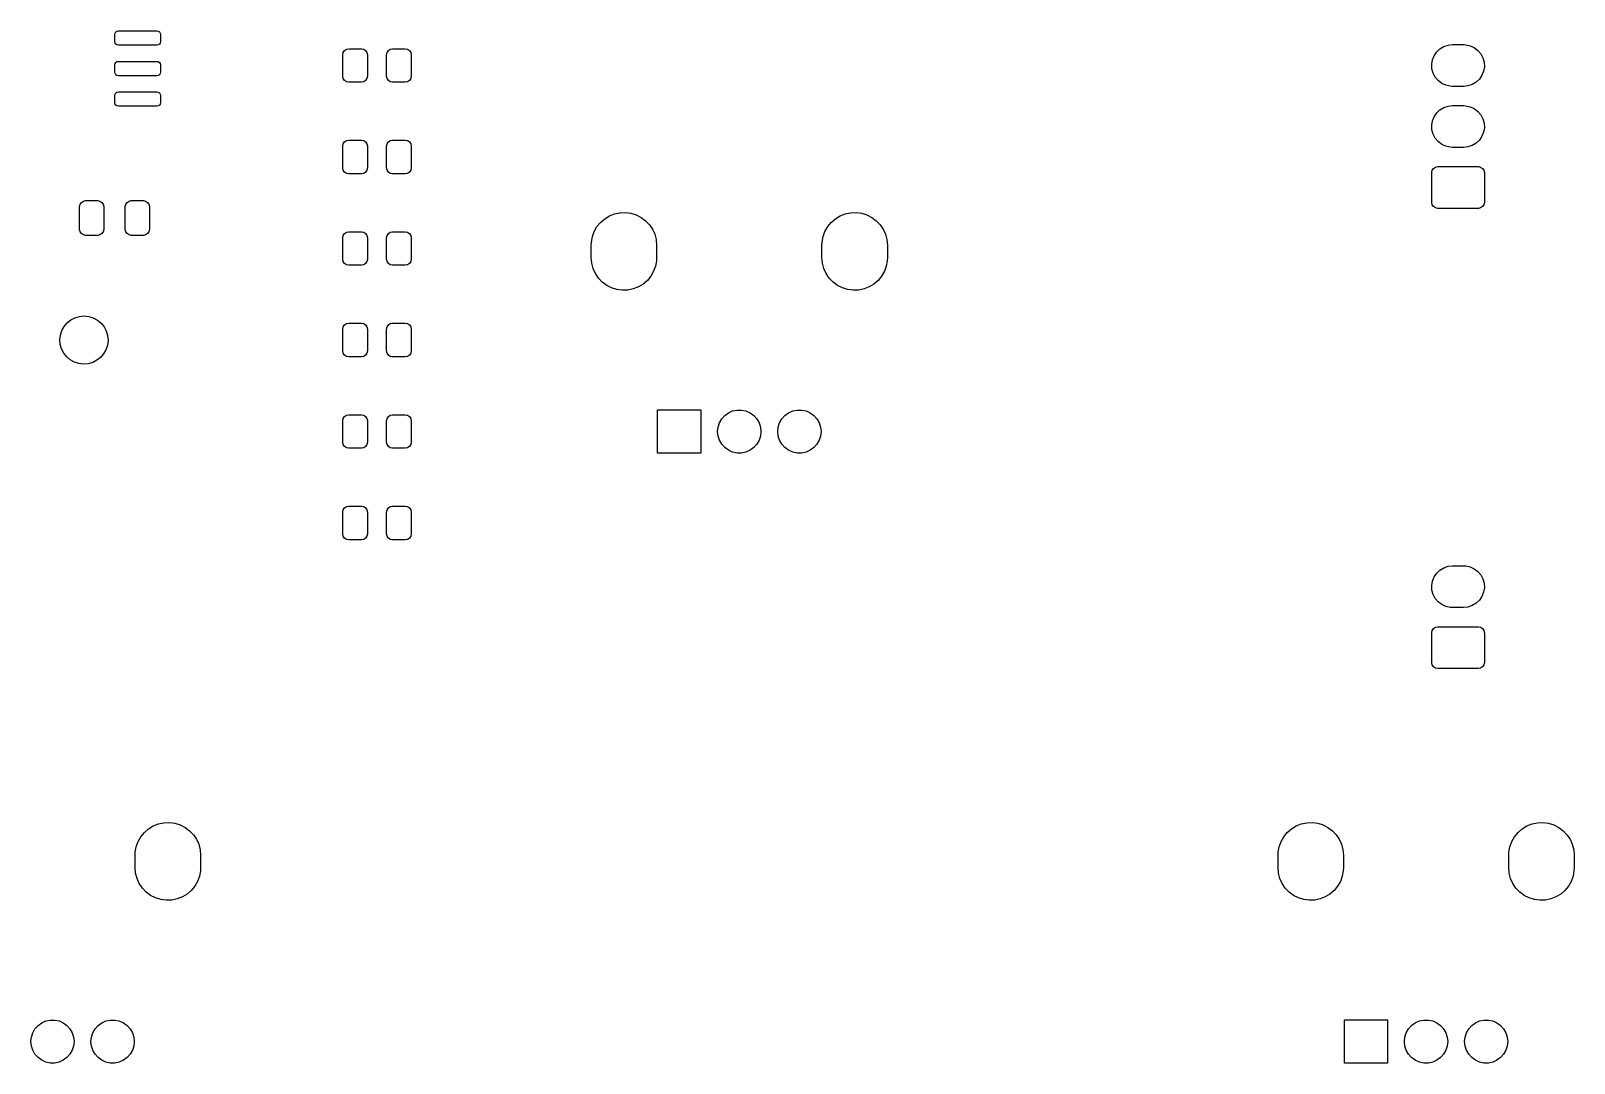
# Model space of a CAD drawing. Extents: x 43 to 169, y -223 to -48.
# Drawn here: x 105.1 to 169.3, y -223.2 to -180.2 of the extents above; entities that cross this region are included whole.
import ezdxf

# ---------------------------------------------------------------- set-up
doc = ezdxf.new("R2010")
doc.units = 0
doc.layers.add('BLACK', color=7, linetype='CONTINUOUS')

msp = doc.modelspace()

# ---------------------------------------------------------------- linework, layer by layer
at = {"layer": 'BLACK', "linetype": 'CONTINUOUS'}
for p, q in [((108.595, -180.317), (108.606, -180.26)), ((108.595, -180.617), (108.595, -180.317)), ((108.606, -180.26), (108.639, -180.211)), ((108.639, -180.211), (108.688, -180.178)), ((108.688, -180.178), (108.745, -180.167)), ((108.745, -180.167), (110.345, -180.167)), ((110.345, -180.167), (110.402, -180.178)), ((110.402, -180.178), (110.451, -180.211)), ((110.451, -180.211), (110.484, -180.26)), ((110.484, -180.26), (110.495, -180.317)), ((110.495, -180.317), (110.495, -180.617)), ((108.606, -180.674), (108.595, -180.617)), ((108.639, -180.723), (108.606, -180.674)), ((108.688, -180.756), (108.639, -180.723)), ((108.745, -180.767), (108.688, -180.756)), ((110.345, -180.767), (108.745, -180.767)), ((110.402, -180.756), (110.345, -180.767)), ((110.451, -180.723), (110.402, -180.756)), ((110.484, -180.674), (110.451, -180.723)), ((110.495, -180.617), (110.484, -180.674)), ((118.082, -181.16), (118.101, -181.064)), ((118.101, -181.064), (118.155, -180.983)), ((118.155, -180.983), (118.236, -180.929)), ((118.236, -180.929), (118.332, -180.91)), ((118.332, -180.91), (118.857, -180.91)), ((118.857, -180.91), (118.953, -180.929)), ((118.953, -180.929), (119.034, -180.983)), ((119.034, -180.983), (119.088, -181.064)), ((119.088, -181.064), (119.107, -181.16)), ((119.907, -181.16), (119.926, -181.064)), ((119.926, -181.064), (119.98, -180.983)), ((119.98, -180.983), (120.061, -180.929)), ((120.061, -180.929), (120.157, -180.91)), ((120.157, -180.91), (120.682, -180.91)), ((120.682, -180.91), (120.778, -180.929)), ((120.778, -180.929), (120.859, -180.983)), ((120.859, -180.983), (120.913, -181.064)), ((120.913, -181.064), (120.932, -181.16)), ((163.492, -181.202), (163.597, -181.046)), ((163.597, -181.046), (163.734, -180.917)), ((163.734, -180.917), (163.895, -180.82)), ((163.895, -180.82), (164.073, -180.76)), ((164.073, -180.76), (164.26, -180.74)), ((164.26, -180.74), (164.71, -180.74)), ((164.71, -180.74), (164.807, -180.745)), ((164.807, -180.745), (164.99, -180.786)), ((164.99, -180.786), (165.161, -180.866)), ((165.161, -180.866), (165.31, -180.98)), ((165.31, -180.98), (165.431, -181.124)), ((108.595, -181.587), (108.606, -181.53)), ((108.595, -181.887), (108.595, -181.587)), ((108.606, -181.53), (108.639, -181.481)), ((108.639, -181.481), (108.688, -181.448)), ((108.688, -181.448), (108.745, -181.437)), ((108.745, -181.437), (110.345, -181.437)), ((110.345, -181.437), (110.402, -181.448)), ((110.402, -181.448), (110.451, -181.481)), ((110.451, -181.481), (110.484, -181.53)), ((110.484, -181.53), (110.495, -181.587)), ((110.495, -181.587), (110.495, -181.887)), ((118.082, -182.06), (118.082, -181.16)), ((119.107, -181.16), (119.107, -182.06)), ((119.907, -182.06), (119.907, -181.16)), ((120.932, -181.16), (120.932, -182.06)), ((163.391, -181.561), (163.422, -181.376)), ((163.401, -181.749), (163.391, -181.561)), ((163.422, -181.376), (163.492, -181.202)), ((165.431, -181.124), (165.519, -181.29)), ((165.519, -181.29), (165.569, -181.471)), ((165.579, -181.659), (165.548, -181.844)), ((165.569, -181.471), (165.579, -181.659)), ((108.606, -181.944), (108.595, -181.887)), ((108.639, -181.993), (108.606, -181.944)), ((108.688, -182.026), (108.639, -181.993)), ((108.745, -182.037), (108.688, -182.026)), ((110.345, -182.037), (108.745, -182.037)), ((110.402, -182.026), (110.345, -182.037)), ((110.451, -181.993), (110.402, -182.026)), ((110.484, -181.944), (110.451, -181.993)), ((110.495, -181.887), (110.484, -181.944)), ((118.101, -182.156), (118.082, -182.06)), ((118.155, -182.237), (118.101, -182.156)), ((118.236, -182.291), (118.155, -182.237)), ((118.332, -182.31), (118.236, -182.291)), ((118.857, -182.31), (118.332, -182.31)), ((118.953, -182.291), (118.857, -182.31)), ((119.034, -182.237), (118.953, -182.291)), ((119.088, -182.156), (119.034, -182.237)), ((119.107, -182.06), (119.088, -182.156)), ((119.926, -182.156), (119.907, -182.06)), ((119.98, -182.237), (119.926, -182.156)), ((120.061, -182.291), (119.98, -182.237)), ((120.157, -182.31), (120.061, -182.291)), ((120.682, -182.31), (120.157, -182.31)), ((120.778, -182.291), (120.682, -182.31)), ((120.859, -182.237), (120.778, -182.291)), ((120.913, -182.156), (120.859, -182.237)), ((120.932, -182.06), (120.913, -182.156)), ((163.451, -181.93), (163.401, -181.749)), ((163.539, -182.096), (163.451, -181.93)), ((163.66, -182.24), (163.539, -182.096)), ((163.809, -182.354), (163.66, -182.24)), ((163.98, -182.434), (163.809, -182.354)), ((165.236, -182.303), (165.075, -182.4)), ((165.373, -182.174), (165.236, -182.303)), ((165.478, -182.018), (165.373, -182.174)), ((165.548, -181.844), (165.478, -182.018)), ((108.595, -182.857), (108.606, -182.8)), ((108.595, -183.157), (108.595, -182.857)), ((108.606, -182.8), (108.639, -182.751)), ((108.639, -182.751), (108.688, -182.718)), ((108.688, -182.718), (108.745, -182.707)), ((108.745, -182.707), (110.345, -182.707)), ((110.345, -182.707), (110.402, -182.718)), ((110.402, -182.718), (110.451, -182.751)), ((110.451, -182.751), (110.484, -182.8)), ((110.484, -182.8), (110.495, -182.857)), ((110.495, -182.857), (110.495, -183.157)), ((164.163, -182.475), (163.98, -182.434)), ((164.26, -182.48), (164.163, -182.475)), ((164.71, -182.48), (164.26, -182.48)), ((164.897, -182.46), (164.71, -182.48)), ((165.075, -182.4), (164.897, -182.46)), ((108.606, -183.214), (108.595, -183.157)), ((108.639, -183.263), (108.606, -183.214)), ((108.688, -183.296), (108.639, -183.263)), ((108.745, -183.307), (108.688, -183.296)), ((110.345, -183.307), (108.745, -183.307)), ((110.402, -183.296), (110.345, -183.307)), ((110.451, -183.263), (110.402, -183.296)), ((110.484, -183.214), (110.451, -183.263)), ((110.495, -183.157), (110.484, -183.214)), ((163.492, -183.742), (163.597, -183.586)), ((163.597, -183.586), (163.734, -183.457)), ((163.734, -183.457), (163.895, -183.36)), ((163.895, -183.36), (164.073, -183.3)), ((164.073, -183.3), (164.26, -183.28)), ((164.26, -183.28), (164.71, -183.28)), ((164.71, -183.28), (164.807, -183.285)), ((164.807, -183.285), (164.99, -183.326)), ((164.99, -183.326), (165.161, -183.406)), ((165.161, -183.406), (165.31, -183.52)), ((165.31, -183.52), (165.431, -183.664)), ((163.391, -184.101), (163.422, -183.916)), ((163.401, -184.289), (163.391, -184.101)), ((163.422, -183.916), (163.492, -183.742)), ((165.431, -183.664), (165.519, -183.83)), ((165.519, -183.83), (165.569, -184.011)), ((165.579, -184.199), (165.548, -184.384)), ((165.569, -184.011), (165.579, -184.199)), ((118.082, -184.97), (118.101, -184.874)), ((118.101, -184.874), (118.155, -184.793)), ((118.155, -184.793), (118.236, -184.739)), ((118.236, -184.739), (118.332, -184.72)), ((118.332, -184.72), (118.857, -184.72)), ((118.857, -184.72), (118.953, -184.739)), ((118.953, -184.739), (119.034, -184.793)), ((119.034, -184.793), (119.088, -184.874)), ((119.088, -184.874), (119.107, -184.97)), ((119.907, -184.97), (119.926, -184.874)), ((119.926, -184.874), (119.98, -184.793)), ((119.98, -184.793), (120.061, -184.739)), ((120.061, -184.739), (120.157, -184.72)), ((120.157, -184.72), (120.682, -184.72)), ((120.682, -184.72), (120.778, -184.739)), ((120.778, -184.739), (120.859, -184.793)), ((120.859, -184.793), (120.913, -184.874)), ((120.913, -184.874), (120.932, -184.97)), ((163.451, -184.47), (163.401, -184.289)), ((163.539, -184.636), (163.451, -184.47)), ((163.66, -184.78), (163.539, -184.636)), ((163.809, -184.894), (163.66, -184.78)), ((163.98, -184.974), (163.809, -184.894)), ((165.236, -184.843), (165.075, -184.94)), ((165.373, -184.714), (165.236, -184.843)), ((165.478, -184.558), (165.373, -184.714)), ((165.548, -184.384), (165.478, -184.558)), ((118.082, -185.87), (118.082, -184.97)), ((119.107, -184.97), (119.107, -185.87)), ((119.907, -185.87), (119.907, -184.97)), ((120.932, -184.97), (120.932, -185.87)), ((164.163, -185.015), (163.98, -184.974)), ((164.26, -185.02), (164.163, -185.015)), ((164.71, -185.02), (164.26, -185.02)), ((164.897, -185), (164.71, -185.02)), ((165.075, -184.94), (164.897, -185)), ((118.101, -185.966), (118.082, -185.87)), ((118.155, -186.047), (118.101, -185.966)), ((118.236, -186.101), (118.155, -186.047)), ((118.332, -186.12), (118.236, -186.101)), ((118.857, -186.12), (118.332, -186.12)), ((118.953, -186.101), (118.857, -186.12)), ((119.034, -186.047), (118.953, -186.101)), ((119.088, -185.966), (119.034, -186.047)), ((119.107, -185.87), (119.088, -185.966)), ((119.926, -185.966), (119.907, -185.87)), ((119.98, -186.047), (119.926, -185.966)), ((120.061, -186.101), (119.98, -186.047)), ((120.157, -186.12), (120.061, -186.101)), ((120.682, -186.12), (120.157, -186.12)), ((120.778, -186.101), (120.682, -186.12)), ((120.859, -186.047), (120.778, -186.101)), ((120.913, -185.966), (120.859, -186.047)), ((120.932, -185.87), (120.913, -185.966)), ((163.39, -186.07), (163.409, -185.974)), ((163.39, -187.31), (163.39, -186.07)), ((163.409, -185.974), (163.463, -185.893)), ((163.463, -185.893), (163.544, -185.839)), ((163.544, -185.839), (163.64, -185.82)), ((163.64, -185.82), (165.33, -185.82)), ((165.33, -185.82), (165.426, -185.839)), ((165.426, -185.839), (165.507, -185.893)), ((165.507, -185.893), (165.561, -185.974)), ((165.561, -185.974), (165.58, -186.07)), ((165.58, -186.07), (165.58, -187.31)), ((107.135, -187.485), (107.154, -187.389)), ((107.135, -188.435), (107.135, -187.485)), ((107.154, -187.389), (107.208, -187.308)), ((107.208, -187.308), (107.289, -187.254)), ((107.289, -187.254), (107.385, -187.235)), ((107.385, -187.235), (107.885, -187.235)), ((107.885, -187.235), (107.981, -187.254)), ((107.981, -187.254), (108.062, -187.308)), ((108.062, -187.308), (108.116, -187.389)), ((108.116, -187.389), (108.135, -187.485)), ((108.135, -187.485), (108.135, -188.435)), ((109.035, -187.485), (109.054, -187.389)), ((109.035, -188.435), (109.035, -187.485)), ((109.054, -187.389), (109.108, -187.308)), ((109.108, -187.308), (109.189, -187.254)), ((109.189, -187.254), (109.285, -187.235)), ((109.285, -187.235), (109.785, -187.235)), ((109.785, -187.235), (109.881, -187.254)), ((109.881, -187.254), (109.962, -187.308)), ((109.962, -187.308), (110.016, -187.389)), ((110.016, -187.389), (110.035, -187.485)), ((110.035, -187.485), (110.035, -188.435)), ((163.409, -187.406), (163.39, -187.31)), ((163.463, -187.487), (163.409, -187.406)), ((163.544, -187.541), (163.463, -187.487)), ((165.507, -187.487), (165.426, -187.541)), ((165.561, -187.406), (165.507, -187.487)), ((165.58, -187.31), (165.561, -187.406)), ((128.805, -188.142), (128.979, -187.991)), ((128.979, -187.991), (129.175, -187.872)), ((129.175, -187.872), (129.389, -187.787)), ((129.389, -187.787), (129.614, -187.74)), ((129.614, -187.74), (129.844, -187.732)), ((129.844, -187.732), (130.072, -187.762)), ((130.072, -187.762), (130.292, -187.83)), ((130.292, -187.83), (130.497, -187.934)), ((130.497, -187.934), (130.681, -188.071)), ((130.681, -188.071), (130.84, -188.238)), ((138.405, -188.142), (138.579, -187.991)), ((138.579, -187.991), (138.775, -187.872)), ((138.775, -187.872), (138.989, -187.787)), ((138.989, -187.787), (139.214, -187.74)), ((139.214, -187.74), (139.444, -187.732)), ((139.444, -187.732), (139.672, -187.762)), ((139.672, -187.762), (139.892, -187.83)), ((139.892, -187.83), (140.097, -187.934)), ((140.097, -187.934), (140.281, -188.071)), ((140.281, -188.071), (140.44, -188.238)), ((163.64, -187.56), (163.544, -187.541)), ((165.33, -187.56), (163.64, -187.56)), ((165.426, -187.541), (165.33, -187.56)), ((107.154, -188.531), (107.135, -188.435)), ((107.208, -188.612), (107.154, -188.531)), ((107.289, -188.666), (107.208, -188.612)), ((107.385, -188.685), (107.289, -188.666)), ((107.885, -188.685), (107.385, -188.685)), ((107.981, -188.666), (107.885, -188.685)), ((108.062, -188.612), (107.981, -188.666)), ((108.116, -188.531), (108.062, -188.612)), ((108.135, -188.435), (108.116, -188.531)), ((109.054, -188.531), (109.035, -188.435)), ((109.108, -188.612), (109.054, -188.531)), ((109.189, -188.666), (109.108, -188.612)), ((109.285, -188.685), (109.189, -188.666)), ((109.785, -188.685), (109.285, -188.685)), ((109.881, -188.666), (109.785, -188.685)), ((109.962, -188.612), (109.881, -188.666)), ((110.016, -188.531), (109.962, -188.612)), ((110.035, -188.435), (110.016, -188.531)), ((118.082, -188.78), (118.101, -188.684)), ((118.101, -188.684), (118.155, -188.603)), ((118.155, -188.603), (118.236, -188.549)), ((118.236, -188.549), (118.332, -188.53)), ((118.332, -188.53), (118.857, -188.53)), ((118.857, -188.53), (118.953, -188.549)), ((118.953, -188.549), (119.034, -188.603)), ((119.034, -188.603), (119.088, -188.684)), ((119.088, -188.684), (119.107, -188.78)), ((119.907, -188.78), (119.926, -188.684)), ((119.926, -188.684), (119.98, -188.603)), ((119.98, -188.603), (120.061, -188.549)), ((120.061, -188.549), (120.157, -188.53)), ((120.157, -188.53), (120.682, -188.53)), ((120.682, -188.53), (120.778, -188.549)), ((120.778, -188.549), (120.859, -188.603)), ((120.859, -188.603), (120.913, -188.684)), ((120.913, -188.684), (120.932, -188.78)), ((128.426, -188.962), (128.467, -188.736)), ((128.467, -188.736), (128.545, -188.52)), ((128.545, -188.52), (128.659, -188.32)), ((128.659, -188.32), (128.805, -188.142)), ((130.84, -188.238), (130.968, -188.429)), ((130.968, -188.429), (131.063, -188.638)), ((131.063, -188.638), (131.121, -188.861)), ((138.026, -188.962), (138.067, -188.736)), ((138.067, -188.736), (138.145, -188.52)), ((138.145, -188.52), (138.259, -188.32)), ((138.259, -188.32), (138.405, -188.142)), ((140.44, -188.238), (140.568, -188.429)), ((140.568, -188.429), (140.663, -188.638)), ((140.663, -188.638), (140.721, -188.861)), ((118.082, -189.68), (118.082, -188.78)), ((119.107, -188.78), (119.107, -189.68)), ((119.907, -189.68), (119.907, -188.78)), ((120.932, -188.78), (120.932, -189.68)), ((128.42, -189.09), (128.426, -188.962)), ((128.42, -189.61), (128.42, -189.09)), ((131.121, -188.861), (131.14, -189.09)), ((131.14, -189.09), (131.14, -189.61)), ((138.02, -189.09), (138.026, -188.962)), ((138.02, -189.61), (138.02, -189.09)), ((140.721, -188.861), (140.74, -189.09)), ((140.74, -189.09), (140.74, -189.61)), ((118.101, -189.776), (118.082, -189.68)), ((118.155, -189.857), (118.101, -189.776)), ((118.236, -189.911), (118.155, -189.857)), ((118.332, -189.93), (118.236, -189.911)), ((118.857, -189.93), (118.332, -189.93)), ((118.953, -189.911), (118.857, -189.93)), ((119.034, -189.857), (118.953, -189.911)), ((119.088, -189.776), (119.034, -189.857)), ((119.107, -189.68), (119.088, -189.776)), ((119.926, -189.776), (119.907, -189.68)), ((119.98, -189.857), (119.926, -189.776)), ((120.061, -189.911), (119.98, -189.857)), ((120.157, -189.93), (120.061, -189.911)), ((120.682, -189.93), (120.157, -189.93)), ((120.778, -189.911), (120.682, -189.93)), ((120.859, -189.857), (120.778, -189.911)), ((120.913, -189.776), (120.859, -189.857)), ((120.932, -189.68), (120.913, -189.776)), ((128.439, -189.839), (128.42, -189.61)), ((128.497, -190.062), (128.439, -189.839)), ((131.093, -189.964), (131.015, -190.18)), ((131.134, -189.738), (131.093, -189.964)), ((131.14, -189.61), (131.134, -189.738)), ((138.039, -189.839), (138.02, -189.61)), ((138.097, -190.062), (138.039, -189.839)), ((140.693, -189.964), (140.615, -190.18)), ((140.734, -189.738), (140.693, -189.964)), ((140.74, -189.61), (140.734, -189.738)), ((128.592, -190.271), (128.497, -190.062)), ((128.72, -190.462), (128.592, -190.271)), ((128.879, -190.629), (128.72, -190.462)), ((129.063, -190.766), (128.879, -190.629)), ((130.755, -190.558), (130.581, -190.709)), ((130.901, -190.38), (130.755, -190.558)), ((131.015, -190.18), (130.901, -190.38)), ((138.192, -190.271), (138.097, -190.062)), ((138.32, -190.462), (138.192, -190.271)), ((138.479, -190.629), (138.32, -190.462)), ((138.663, -190.766), (138.479, -190.629)), ((140.355, -190.558), (140.181, -190.709)), ((140.501, -190.38), (140.355, -190.558)), ((140.615, -190.18), (140.501, -190.38)), ((129.268, -190.87), (129.063, -190.766)), ((129.488, -190.938), (129.268, -190.87)), ((129.716, -190.968), (129.488, -190.938)), ((129.946, -190.96), (129.716, -190.968)), ((130.171, -190.913), (129.946, -190.96)), ((130.385, -190.828), (130.171, -190.913)), ((130.581, -190.709), (130.385, -190.828)), ((138.868, -190.87), (138.663, -190.766)), ((139.088, -190.938), (138.868, -190.87)), ((139.316, -190.968), (139.088, -190.938)), ((139.546, -190.96), (139.316, -190.968)), ((139.771, -190.913), (139.546, -190.96)), ((139.985, -190.828), (139.771, -190.913)), ((140.181, -190.709), (139.985, -190.828)), ((106.396, -192.646), (106.49, -192.475)), ((106.49, -192.475), (106.615, -192.326)), ((106.615, -192.326), (106.767, -192.203)), ((106.767, -192.203), (106.94, -192.113)), ((106.94, -192.113), (107.128, -192.058)), ((107.128, -192.058), (107.322, -192.04)), ((107.322, -192.04), (107.516, -192.06)), ((107.516, -192.06), (107.703, -192.118)), ((107.703, -192.118), (107.874, -192.211)), ((107.874, -192.211), (108.025, -192.335)), ((108.025, -192.335), (108.148, -192.487)), ((108.148, -192.487), (108.24, -192.659)), ((118.082, -192.59), (118.101, -192.494)), ((118.082, -193.49), (118.082, -192.59)), ((118.101, -192.494), (118.155, -192.413)), ((118.155, -192.413), (118.236, -192.359)), ((118.236, -192.359), (118.332, -192.34)), ((118.332, -192.34), (118.857, -192.34)), ((118.857, -192.34), (118.953, -192.359)), ((118.953, -192.359), (119.034, -192.413)), ((119.034, -192.413), (119.088, -192.494)), ((119.088, -192.494), (119.107, -192.59)), ((119.107, -192.59), (119.107, -193.49)), ((119.907, -192.59), (119.926, -192.494)), ((119.907, -193.49), (119.907, -192.59)), ((119.926, -192.494), (119.98, -192.413)), ((119.98, -192.413), (120.061, -192.359)), ((120.061, -192.359), (120.157, -192.34)), ((120.157, -192.34), (120.682, -192.34)), ((120.682, -192.34), (120.778, -192.359)), ((120.778, -192.359), (120.859, -192.413)), ((120.859, -192.413), (120.913, -192.494)), ((120.913, -192.494), (120.932, -192.59)), ((120.932, -192.59), (120.932, -193.49)), ((106.315, -193.026), (106.337, -192.832)), ((106.331, -193.221), (106.315, -193.026)), ((106.385, -193.408), (106.331, -193.221)), ((106.337, -192.832), (106.396, -192.646)), ((108.29, -193.262), (108.229, -193.447)), ((108.24, -192.659), (108.296, -192.846)), ((108.315, -193.068), (108.29, -193.262)), ((108.296, -192.846), (108.315, -193.04)), ((108.315, -193.04), (108.315, -193.068)), ((106.474, -193.582), (106.385, -193.408)), ((106.596, -193.735), (106.474, -193.582)), ((106.744, -193.861), (106.596, -193.735)), ((106.915, -193.956), (106.744, -193.861)), ((107.851, -193.884), (107.677, -193.972)), ((108.005, -193.764), (107.851, -193.884)), ((108.132, -193.616), (108.005, -193.764)), ((108.229, -193.447), (108.132, -193.616)), ((118.101, -193.586), (118.082, -193.49)), ((118.155, -193.667), (118.101, -193.586)), ((118.236, -193.721), (118.155, -193.667)), ((118.332, -193.74), (118.236, -193.721)), ((118.857, -193.74), (118.332, -193.74)), ((118.953, -193.721), (118.857, -193.74)), ((119.034, -193.667), (118.953, -193.721)), ((119.088, -193.586), (119.034, -193.667)), ((119.107, -193.49), (119.088, -193.586)), ((119.926, -193.586), (119.907, -193.49)), ((119.98, -193.667), (119.926, -193.586)), ((120.061, -193.721), (119.98, -193.667)), ((120.157, -193.74), (120.061, -193.721)), ((120.682, -193.74), (120.157, -193.74)), ((120.778, -193.721), (120.682, -193.74)), ((120.859, -193.667), (120.778, -193.721)), ((120.913, -193.586), (120.859, -193.667)), ((120.932, -193.49), (120.913, -193.586)), ((107.1, -194.017), (106.915, -193.956)), ((107.294, -194.04), (107.1, -194.017)), ((107.489, -194.025), (107.294, -194.04)), ((107.677, -193.972), (107.489, -194.025)), ((118.082, -196.4), (118.101, -196.304)), ((118.082, -197.3), (118.082, -196.4)), ((118.101, -196.304), (118.155, -196.223)), ((118.155, -196.223), (118.236, -196.169)), ((118.236, -196.169), (118.332, -196.15)), ((118.332, -196.15), (118.857, -196.15)), ((118.857, -196.15), (118.953, -196.169)), ((118.953, -196.169), (119.034, -196.223)), ((119.034, -196.223), (119.088, -196.304)), ((119.088, -196.304), (119.107, -196.4)), ((119.107, -196.4), (119.107, -197.3)), ((119.907, -196.4), (119.926, -196.304)), ((119.907, -197.3), (119.907, -196.4)), ((119.926, -196.304), (119.98, -196.223)), ((119.98, -196.223), (120.061, -196.169)), ((120.061, -196.169), (120.157, -196.15)), ((120.157, -196.15), (120.682, -196.15)), ((120.682, -196.15), (120.778, -196.169)), ((120.778, -196.169), (120.859, -196.223)), ((120.859, -196.223), (120.913, -196.304)), ((120.913, -196.304), (120.932, -196.4)), ((120.932, -196.4), (120.932, -197.3)), ((131.18, -197.75), (131.18, -195.95)), ((131.18, -195.95), (132.98, -195.95)), ((132.98, -195.95), (132.98, -197.75)), ((133.758, -196.484), (133.852, -196.321)), ((133.852, -196.321), (133.978, -196.181)), ((133.978, -196.181), (134.13, -196.071)), ((134.13, -196.071), (134.302, -195.994)), ((134.302, -195.994), (134.486, -195.955)), ((134.486, -195.955), (134.674, -195.955)), ((134.674, -195.955), (134.858, -195.994)), ((134.858, -195.994), (135.03, -196.071)), ((135.03, -196.071), (135.182, -196.181)), ((135.182, -196.181), (135.308, -196.321)), ((135.308, -196.321), (135.402, -196.484)), ((136.258, -196.484), (136.352, -196.321)), ((136.352, -196.321), (136.478, -196.181)), ((136.478, -196.181), (136.63, -196.071)), ((136.63, -196.071), (136.802, -195.994)), ((136.802, -195.994), (136.986, -195.955)), ((136.986, -195.955), (137.174, -195.955)), ((137.174, -195.955), (137.358, -195.994)), ((137.358, -195.994), (137.53, -196.071)), ((137.53, -196.071), (137.682, -196.181)), ((137.682, -196.181), (137.808, -196.321)), ((137.808, -196.321), (137.902, -196.484)), ((133.68, -196.85), (133.7, -196.663)), ((133.7, -197.037), (133.68, -196.85)), ((133.7, -196.663), (133.758, -196.484)), ((133.758, -197.216), (133.7, -197.037)), ((135.402, -196.484), (135.46, -196.663)), ((135.46, -197.037), (135.402, -197.216)), ((135.46, -196.663), (135.48, -196.85)), ((135.48, -196.85), (135.46, -197.037)), ((136.18, -196.85), (136.2, -196.663)), ((136.2, -197.037), (136.18, -196.85)), ((136.2, -196.663), (136.258, -196.484)), ((136.258, -197.216), (136.2, -197.037)), ((137.902, -196.484), (137.96, -196.663)), ((137.96, -197.037), (137.902, -197.216)), ((137.96, -196.663), (137.98, -196.85)), ((137.98, -196.85), (137.96, -197.037)), ((118.101, -197.396), (118.082, -197.3)), ((118.155, -197.477), (118.101, -197.396)), ((118.236, -197.531), (118.155, -197.477)), ((118.332, -197.55), (118.236, -197.531)), ((118.857, -197.55), (118.332, -197.55)), ((118.953, -197.531), (118.857, -197.55)), ((119.034, -197.477), (118.953, -197.531)), ((119.088, -197.396), (119.034, -197.477)), ((119.107, -197.3), (119.088, -197.396)), ((119.926, -197.396), (119.907, -197.3)), ((119.98, -197.477), (119.926, -197.396)), ((120.061, -197.531), (119.98, -197.477)), ((120.157, -197.55), (120.061, -197.531)), ((120.682, -197.55), (120.157, -197.55)), ((120.778, -197.531), (120.682, -197.55)), ((120.859, -197.477), (120.778, -197.531)), ((120.913, -197.396), (120.859, -197.477)), ((120.932, -197.3), (120.913, -197.396)), ((132.98, -197.75), (131.18, -197.75)), ((133.852, -197.379), (133.758, -197.216)), ((133.978, -197.519), (133.852, -197.379)), ((134.13, -197.629), (133.978, -197.519)), ((134.302, -197.706), (134.13, -197.629)), ((134.486, -197.745), (134.302, -197.706)), ((134.674, -197.745), (134.486, -197.745)), ((134.858, -197.706), (134.674, -197.745)), ((135.03, -197.629), (134.858, -197.706)), ((135.182, -197.519), (135.03, -197.629)), ((135.308, -197.379), (135.182, -197.519)), ((135.402, -197.216), (135.308, -197.379)), ((136.352, -197.379), (136.258, -197.216)), ((136.478, -197.519), (136.352, -197.379)), ((136.63, -197.629), (136.478, -197.519)), ((136.802, -197.706), (136.63, -197.629)), ((136.986, -197.745), (136.802, -197.706)), ((137.174, -197.745), (136.986, -197.745)), ((137.358, -197.706), (137.174, -197.745)), ((137.53, -197.629), (137.358, -197.706)), ((137.682, -197.519), (137.53, -197.629)), ((137.808, -197.379), (137.682, -197.519)), ((137.902, -197.216), (137.808, -197.379)), ((118.082, -200.21), (118.101, -200.114)), ((118.082, -201.11), (118.082, -200.21)), ((118.101, -200.114), (118.155, -200.033)), ((118.155, -200.033), (118.236, -199.979)), ((118.236, -199.979), (118.332, -199.96)), ((118.332, -199.96), (118.857, -199.96)), ((118.857, -199.96), (118.953, -199.979)), ((118.953, -199.979), (119.034, -200.033)), ((119.034, -200.033), (119.088, -200.114)), ((119.088, -200.114), (119.107, -200.21)), ((119.107, -200.21), (119.107, -201.11)), ((119.907, -200.21), (119.926, -200.114)), ((119.907, -201.11), (119.907, -200.21)), ((119.926, -200.114), (119.98, -200.033)), ((119.98, -200.033), (120.061, -199.979)), ((120.061, -199.979), (120.157, -199.96)), ((120.157, -199.96), (120.682, -199.96)), ((120.682, -199.96), (120.778, -199.979)), ((120.778, -199.979), (120.859, -200.033)), ((120.859, -200.033), (120.913, -200.114)), ((120.913, -200.114), (120.932, -200.21)), ((120.932, -200.21), (120.932, -201.11)), ((118.101, -201.206), (118.082, -201.11)), ((118.155, -201.287), (118.101, -201.206)), ((118.236, -201.341), (118.155, -201.287)), ((118.332, -201.36), (118.236, -201.341)), ((118.857, -201.36), (118.332, -201.36)), ((118.953, -201.341), (118.857, -201.36)), ((119.034, -201.287), (118.953, -201.341)), ((119.088, -201.206), (119.034, -201.287)), ((119.107, -201.11), (119.088, -201.206)), ((119.926, -201.206), (119.907, -201.11)), ((119.98, -201.287), (119.926, -201.206)), ((120.061, -201.341), (119.98, -201.287)), ((120.157, -201.36), (120.061, -201.341)), ((120.682, -201.36), (120.157, -201.36)), ((120.778, -201.341), (120.682, -201.36)), ((120.859, -201.287), (120.778, -201.341)), ((120.913, -201.206), (120.859, -201.287)), ((120.932, -201.11), (120.913, -201.206)), ((163.422, -203.076), (163.492, -202.902)), ((163.492, -202.902), (163.597, -202.746)), ((163.597, -202.746), (163.734, -202.617)), ((163.734, -202.617), (163.895, -202.52)), ((163.895, -202.52), (164.073, -202.46)), ((164.073, -202.46), (164.26, -202.44)), ((164.26, -202.44), (164.71, -202.44)), ((164.71, -202.44), (164.807, -202.445)), ((164.807, -202.445), (164.99, -202.486)), ((164.99, -202.486), (165.161, -202.566)), ((165.161, -202.566), (165.31, -202.68)), ((165.31, -202.68), (165.431, -202.824)), ((165.431, -202.824), (165.519, -202.99)), ((163.391, -203.261), (163.422, -203.076)), ((163.401, -203.449), (163.391, -203.261)), ((163.451, -203.63), (163.401, -203.449)), ((165.548, -203.544), (165.478, -203.718)), ((165.519, -202.99), (165.569, -203.171)), ((165.579, -203.359), (165.548, -203.544)), ((165.569, -203.171), (165.579, -203.359)), ((163.539, -203.796), (163.451, -203.63)), ((163.66, -203.94), (163.539, -203.796)), ((163.809, -204.054), (163.66, -203.94)), ((163.98, -204.134), (163.809, -204.054)), ((164.163, -204.175), (163.98, -204.134)), ((164.26, -204.18), (164.163, -204.175)), ((164.71, -204.18), (164.26, -204.18)), ((164.897, -204.16), (164.71, -204.18)), ((165.075, -204.1), (164.897, -204.16)), ((165.236, -204.003), (165.075, -204.1)), ((165.373, -203.874), (165.236, -204.003)), ((165.478, -203.718), (165.373, -203.874)), ((163.39, -205.23), (163.409, -205.134)), ((163.39, -206.47), (163.39, -205.23)), ((163.409, -205.134), (163.463, -205.053)), ((163.463, -205.053), (163.544, -204.999)), ((163.544, -204.999), (163.64, -204.98)), ((163.64, -204.98), (165.33, -204.98)), ((165.33, -204.98), (165.426, -204.999)), ((165.426, -204.999), (165.507, -205.053)), ((165.507, -205.053), (165.561, -205.134)), ((165.561, -205.134), (165.58, -205.23)), ((165.58, -205.23), (165.58, -206.47)), ((163.409, -206.566), (163.39, -206.47)), ((163.463, -206.647), (163.409, -206.566)), ((163.544, -206.701), (163.463, -206.647)), ((163.64, -206.72), (163.544, -206.701)), ((165.33, -206.72), (163.64, -206.72)), ((165.426, -206.701), (165.33, -206.72)), ((165.507, -206.647), (165.426, -206.701)), ((165.561, -206.566), (165.507, -206.647)), ((165.58, -206.47), (165.561, -206.566)), ((110.414, -213.187), (110.639, -213.14)), ((110.639, -213.14), (110.869, -213.132)), ((110.869, -213.132), (111.097, -213.162)), ((111.097, -213.162), (111.317, -213.23)), ((157.964, -213.187), (158.189, -213.14)), ((158.189, -213.14), (158.419, -213.132)), ((158.419, -213.132), (158.647, -213.162)), ((158.647, -213.162), (158.867, -213.23)), ((167.564, -213.187), (167.789, -213.14)), ((167.789, -213.14), (168.019, -213.132)), ((168.019, -213.132), (168.247, -213.162)), ((168.247, -213.162), (168.467, -213.23)), ((109.57, -213.92), (109.684, -213.72)), ((109.684, -213.72), (109.83, -213.542)), ((109.83, -213.542), (110.004, -213.391)), ((110.004, -213.391), (110.2, -213.272)), ((110.2, -213.272), (110.414, -213.187)), ((111.317, -213.23), (111.522, -213.334)), ((111.522, -213.334), (111.706, -213.471)), ((111.706, -213.471), (111.865, -213.638)), ((111.865, -213.638), (111.993, -213.829)), ((157.12, -213.92), (157.234, -213.72)), ((157.234, -213.72), (157.38, -213.542)), ((157.38, -213.542), (157.554, -213.391)), ((157.554, -213.391), (157.75, -213.272)), ((157.75, -213.272), (157.964, -213.187)), ((158.867, -213.23), (159.072, -213.334)), ((159.072, -213.334), (159.256, -213.471)), ((159.256, -213.471), (159.415, -213.638)), ((159.415, -213.638), (159.543, -213.829)), ((166.72, -213.92), (166.834, -213.72)), ((166.834, -213.72), (166.98, -213.542)), ((166.98, -213.542), (167.154, -213.391)), ((167.154, -213.391), (167.35, -213.272)), ((167.35, -213.272), (167.564, -213.187)), ((168.467, -213.23), (168.672, -213.334)), ((168.672, -213.334), (168.856, -213.471)), ((168.856, -213.471), (169.015, -213.638)), ((169.015, -213.638), (169.143, -213.829)), ((109.445, -214.49), (109.451, -214.362)), ((109.451, -214.362), (109.492, -214.136)), ((109.492, -214.136), (109.57, -213.92)), ((111.993, -213.829), (112.088, -214.038)), ((112.088, -214.038), (112.146, -214.261)), ((112.146, -214.261), (112.165, -214.49)), ((156.995, -214.49), (157.001, -214.362)), ((157.001, -214.362), (157.042, -214.136)), ((157.042, -214.136), (157.12, -213.92)), ((159.543, -213.829), (159.638, -214.038)), ((159.638, -214.038), (159.696, -214.261)), ((159.696, -214.261), (159.715, -214.49)), ((166.595, -214.49), (166.601, -214.362)), ((166.601, -214.362), (166.642, -214.136)), ((166.642, -214.136), (166.72, -213.92)), ((169.143, -213.829), (169.238, -214.038)), ((169.238, -214.038), (169.296, -214.261)), ((169.296, -214.261), (169.315, -214.49)), ((109.445, -215.01), (109.445, -214.49)), ((109.464, -215.239), (109.445, -215.01)), ((112.165, -215.01), (112.159, -215.138)), ((112.165, -214.49), (112.165, -215.01)), ((156.995, -215.01), (156.995, -214.49)), ((157.014, -215.239), (156.995, -215.01)), ((159.715, -215.01), (159.709, -215.138)), ((159.715, -214.49), (159.715, -215.01)), ((166.595, -215.01), (166.595, -214.49)), ((166.614, -215.239), (166.595, -215.01)), ((169.315, -215.01), (169.309, -215.138)), ((169.315, -214.49), (169.315, -215.01)), ((109.522, -215.462), (109.464, -215.239)), ((109.617, -215.671), (109.522, -215.462)), ((109.745, -215.862), (109.617, -215.671)), ((112.04, -215.58), (111.926, -215.78)), ((112.118, -215.364), (112.04, -215.58)), ((112.159, -215.138), (112.118, -215.364)), ((157.072, -215.462), (157.014, -215.239)), ((157.167, -215.671), (157.072, -215.462)), ((157.295, -215.862), (157.167, -215.671)), ((159.59, -215.58), (159.476, -215.78)), ((159.668, -215.364), (159.59, -215.58)), ((159.709, -215.138), (159.668, -215.364)), ((166.672, -215.462), (166.614, -215.239)), ((166.767, -215.671), (166.672, -215.462)), ((166.895, -215.862), (166.767, -215.671)), ((169.19, -215.58), (169.076, -215.78)), ((169.268, -215.364), (169.19, -215.58)), ((169.309, -215.138), (169.268, -215.364)), ((109.904, -216.029), (109.745, -215.862)), ((110.088, -216.166), (109.904, -216.029)), ((110.293, -216.27), (110.088, -216.166)), ((110.513, -216.338), (110.293, -216.27)), ((110.741, -216.368), (110.513, -216.338)), ((110.971, -216.36), (110.741, -216.368)), ((111.196, -216.313), (110.971, -216.36)), ((111.41, -216.228), (111.196, -216.313)), ((111.606, -216.109), (111.41, -216.228)), ((111.78, -215.958), (111.606, -216.109)), ((111.926, -215.78), (111.78, -215.958)), ((157.454, -216.029), (157.295, -215.862)), ((157.638, -216.166), (157.454, -216.029)), ((157.843, -216.27), (157.638, -216.166)), ((158.063, -216.338), (157.843, -216.27)), ((158.291, -216.368), (158.063, -216.338)), ((158.521, -216.36), (158.291, -216.368)), ((158.746, -216.313), (158.521, -216.36)), ((158.96, -216.228), (158.746, -216.313)), ((159.156, -216.109), (158.96, -216.228)), ((159.33, -215.958), (159.156, -216.109)), ((159.476, -215.78), (159.33, -215.958)), ((167.054, -216.029), (166.895, -215.862)), ((167.238, -216.166), (167.054, -216.029)), ((167.443, -216.27), (167.238, -216.166)), ((167.663, -216.338), (167.443, -216.27)), ((167.891, -216.368), (167.663, -216.338)), ((168.121, -216.36), (167.891, -216.368)), ((168.346, -216.313), (168.121, -216.36)), ((168.56, -216.228), (168.346, -216.313)), ((168.756, -216.109), (168.56, -216.228)), ((168.93, -215.958), (168.756, -216.109)), ((169.076, -215.78), (168.93, -215.958)), ((105.403, -221.581), (105.555, -221.471)), ((105.555, -221.471), (105.727, -221.394)), ((105.727, -221.394), (105.911, -221.355)), ((105.911, -221.355), (106.099, -221.355)), ((106.099, -221.355), (106.283, -221.394)), ((106.283, -221.394), (106.455, -221.471)), ((106.455, -221.471), (106.607, -221.581)), ((107.903, -221.581), (108.055, -221.471)), ((108.055, -221.471), (108.227, -221.394)), ((108.227, -221.394), (108.411, -221.355)), ((108.411, -221.355), (108.599, -221.355)), ((108.599, -221.355), (108.783, -221.394)), ((108.783, -221.394), (108.955, -221.471)), ((108.955, -221.471), (109.107, -221.581)), ((159.755, -223.15), (159.755, -221.35)), ((159.755, -221.35), (161.555, -221.35)), ((161.555, -221.35), (161.555, -223.15)), ((162.553, -221.581), (162.705, -221.471)), ((162.705, -221.471), (162.877, -221.394)), ((162.877, -221.394), (163.061, -221.355)), ((163.061, -221.355), (163.249, -221.355)), ((163.249, -221.355), (163.433, -221.394)), ((163.433, -221.394), (163.605, -221.471)), ((163.605, -221.471), (163.757, -221.581)), ((165.053, -221.581), (165.205, -221.471)), ((165.205, -221.471), (165.377, -221.394)), ((165.377, -221.394), (165.561, -221.355)), ((165.561, -221.355), (165.749, -221.355)), ((165.749, -221.355), (165.933, -221.394)), ((165.933, -221.394), (166.105, -221.471)), ((166.105, -221.471), (166.257, -221.581)), ((105.105, -222.25), (105.125, -222.063)), ((105.125, -222.063), (105.183, -221.884)), ((105.183, -221.884), (105.277, -221.721)), ((105.277, -221.721), (105.403, -221.581)), ((106.607, -221.581), (106.733, -221.721)), ((106.733, -221.721), (106.827, -221.884)), ((106.827, -221.884), (106.885, -222.063)), ((106.885, -222.063), (106.905, -222.25)), ((107.605, -222.25), (107.625, -222.063)), ((107.625, -222.063), (107.683, -221.884)), ((107.683, -221.884), (107.777, -221.721)), ((107.777, -221.721), (107.903, -221.581)), ((109.107, -221.581), (109.233, -221.721)), ((109.233, -221.721), (109.327, -221.884)), ((109.327, -221.884), (109.385, -222.063)), ((109.385, -222.063), (109.405, -222.25)), ((162.255, -222.25), (162.275, -222.063)), ((162.275, -222.063), (162.333, -221.884)), ((162.333, -221.884), (162.427, -221.721)), ((162.427, -221.721), (162.553, -221.581)), ((163.757, -221.581), (163.883, -221.721)), ((163.883, -221.721), (163.977, -221.884)), ((163.977, -221.884), (164.035, -222.063)), ((164.035, -222.063), (164.055, -222.25)), ((164.755, -222.25), (164.775, -222.063)), ((164.775, -222.063), (164.833, -221.884)), ((164.833, -221.884), (164.927, -221.721)), ((164.927, -221.721), (165.053, -221.581)), ((166.257, -221.581), (166.383, -221.721)), ((166.383, -221.721), (166.477, -221.884)), ((166.477, -221.884), (166.535, -222.063)), ((166.535, -222.063), (166.555, -222.25)), ((105.125, -222.437), (105.105, -222.25)), ((105.183, -222.616), (105.125, -222.437)), ((105.277, -222.779), (105.183, -222.616)), ((105.403, -222.919), (105.277, -222.779)), ((106.733, -222.779), (106.607, -222.919)), ((106.827, -222.616), (106.733, -222.779)), ((106.885, -222.437), (106.827, -222.616)), ((106.905, -222.25), (106.885, -222.437)), ((107.625, -222.437), (107.605, -222.25)), ((107.683, -222.616), (107.625, -222.437)), ((107.777, -222.779), (107.683, -222.616)), ((107.903, -222.919), (107.777, -222.779)), ((109.233, -222.779), (109.107, -222.919)), ((109.327, -222.616), (109.233, -222.779)), ((109.385, -222.437), (109.327, -222.616)), ((109.405, -222.25), (109.385, -222.437)), ((162.275, -222.437), (162.255, -222.25)), ((162.333, -222.616), (162.275, -222.437)), ((162.427, -222.779), (162.333, -222.616)), ((162.553, -222.919), (162.427, -222.779)), ((163.883, -222.779), (163.757, -222.919)), ((163.977, -222.616), (163.883, -222.779)), ((164.035, -222.437), (163.977, -222.616)), ((164.055, -222.25), (164.035, -222.437)), ((164.775, -222.437), (164.755, -222.25)), ((164.833, -222.616), (164.775, -222.437)), ((164.927, -222.779), (164.833, -222.616)), ((165.053, -222.919), (164.927, -222.779)), ((166.383, -222.779), (166.257, -222.919)), ((166.477, -222.616), (166.383, -222.779)), ((166.535, -222.437), (166.477, -222.616)), ((166.555, -222.25), (166.535, -222.437)), ((105.555, -223.029), (105.403, -222.919)), ((105.727, -223.106), (105.555, -223.029)), ((105.911, -223.145), (105.727, -223.106)), ((106.099, -223.145), (105.911, -223.145)), ((106.283, -223.106), (106.099, -223.145)), ((106.455, -223.029), (106.283, -223.106)), ((106.607, -222.919), (106.455, -223.029)), ((108.055, -223.029), (107.903, -222.919)), ((108.227, -223.106), (108.055, -223.029)), ((108.411, -223.145), (108.227, -223.106)), ((108.599, -223.145), (108.411, -223.145)), ((108.783, -223.106), (108.599, -223.145)), ((108.955, -223.029), (108.783, -223.106)), ((109.107, -222.919), (108.955, -223.029)), ((161.555, -223.15), (159.755, -223.15)), ((162.705, -223.029), (162.553, -222.919)), ((162.877, -223.106), (162.705, -223.029)), ((163.061, -223.145), (162.877, -223.106)), ((163.249, -223.145), (163.061, -223.145)), ((163.433, -223.106), (163.249, -223.145)), ((163.605, -223.029), (163.433, -223.106)), ((163.757, -222.919), (163.605, -223.029)), ((165.205, -223.029), (165.053, -222.919)), ((165.377, -223.106), (165.205, -223.029)), ((165.561, -223.145), (165.377, -223.106)), ((165.749, -223.145), (165.561, -223.145)), ((165.933, -223.106), (165.749, -223.145)), ((166.105, -223.029), (165.933, -223.106)), ((166.257, -222.919), (166.105, -223.029))]:
    msp.add_line(p, q, dxfattribs=at)

doc.saveas('drawing.dxf')
